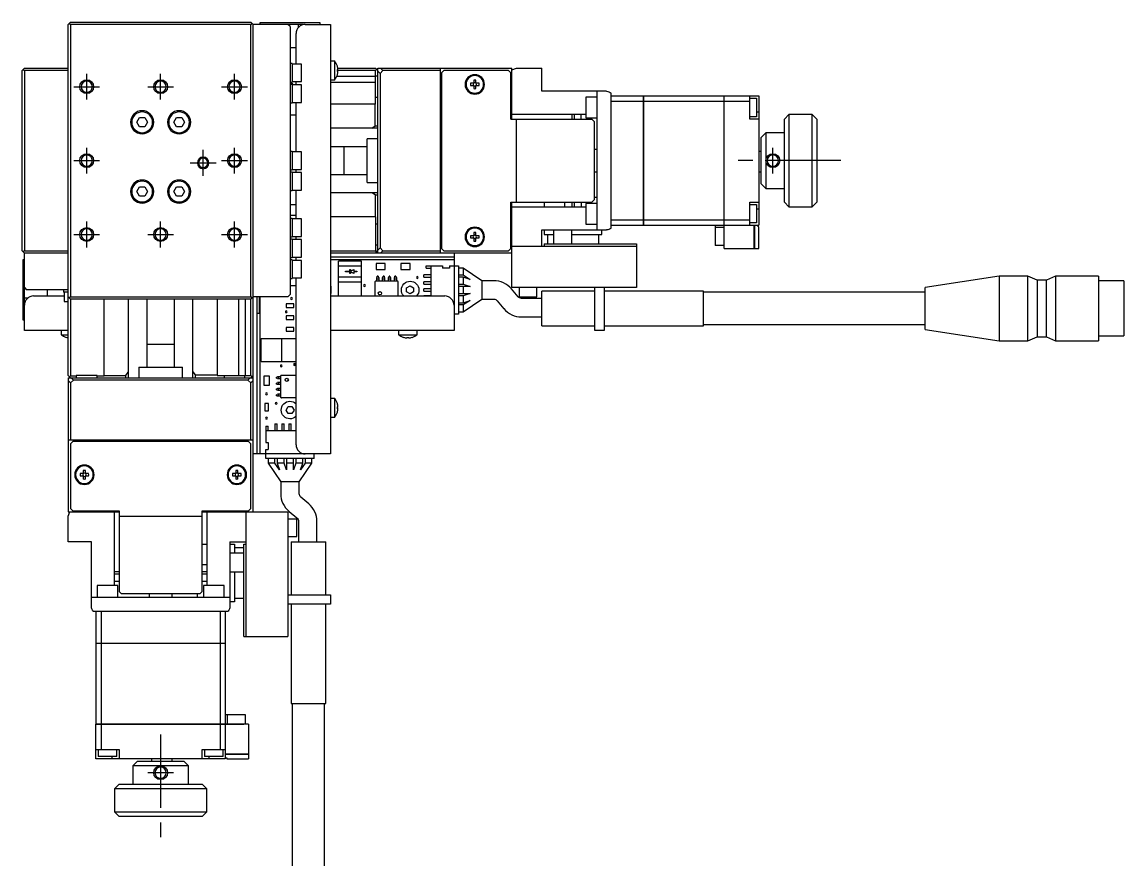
# Model space of a CAD drawing. Extents: x -3 to 383, y -8 to 324.
# Drawn here: x 144.6 to 383.1, y 142.2 to 323.5 of the extents above; entities that cross this region are included whole.
import ezdxf

# ---------------------------------------------------------------- set-up
doc = ezdxf.new("R2010")
doc.units = 0
doc.header["$LTSCALE"] = 0.5
doc.linetypes.add('CENTER', pattern=[50.8, 31.75, -6.35, 6.35, -6.35])
for name, color, linetype in [('MSM_CENTER', 1, 'CENTER'), ('MSM_CONTINUOUS', 7, 'CONTINUOUS'), ('MSM_NARROW', 5, 'CONTINUOUS')]:
    doc.layers.add(name, color=color, linetype=linetype)

msp = doc.modelspace()

# ---------------------------------------------------------------- linework, layer by layer
at = {"layer": 'MSM_CENTER'}
for p, q in [((158.64, 306.75), (158.64, 312.35)), ((174.64, 306.75), (174.64, 312.35)), ((190.64, 306.75), (190.64, 312.35)), ((155.84, 309.55), (161.44, 309.55)), ((171.84, 309.55), (177.44, 309.55)), ((187.84, 309.55), (193.44, 309.55)), ((158.64, 290.75), (158.64, 296.35)), ((183.84, 290.25), (183.84, 295.85)), ((190.64, 290.75), (190.64, 296.35)), ((307.14, 290.75), (307.14, 296.35)), ((155.84, 293.55), (161.44, 293.55)), ((187.84, 293.55), (193.44, 293.55)), ((321.89, 293.55), (297.89, 293.55)), ((181.04, 293.05), (186.64, 293.05)), ((158.64, 274.75), (158.64, 280.35)), ((174.64, 274.75), (174.64, 280.35)), ((190.64, 274.75), (190.64, 280.35)), ((155.84, 277.55), (161.44, 277.55)), ((171.84, 277.55), (177.44, 277.55)), ((187.84, 277.55), (193.44, 277.55)), ((174.64, 169.3), (174.64, 145.3)), ((177.44, 161.05), (171.84, 161.05))]:
    msp.add_line(p, q, dxfattribs=at)
at = {"layer": 'MSM_CONTINUOUS'}
for p, q in [((155.14, 323.55), (154.64, 323.05)), ((154.64, 247.05), (154.64, 323.05)), ((155.14, 323.05), (154.89, 323.3)), ((155.14, 323.55), (194.14, 323.55)), ((155.14, 323.05), (155.14, 264.05)), ((194.14, 323.05), (155.14, 323.05)), ((194.64, 323.05), (194.14, 323.55)), ((194.39, 323.3), (194.14, 323.05)), ((194.14, 264.05), (194.14, 323.05)), ((205.39, 323.05), (194.64, 323.05)), ((194.64, 217.55), (194.64, 323.05)), ((209.14, 323.35), (196.14, 323.35)), ((196.14, 323.35), (196.14, 323.05)), ((202.64, 322.55), (202.14, 323.05)), ((202.64, 322.55), (202.64, 264.55)), ((204.39, 323.05), (204.39, 322.31)), ((205.39, 322.97), (205.39, 323.05)), ((205.94, 323.05), (211.44, 323.05)), ((209.14, 323.05), (209.14, 323.35)), ((211.44, 323.05), (211.44, 230.05)), ((203.94, 314.45), (203.94, 321.05)), ((202.64, 318.05), (203.94, 318.05)), ((212.34, 315.05), (211.44, 315.05)), ((212.34, 311.05), (212.34, 315.05)), ((144.89, 313.3), (144.64, 313.05)), ((144.64, 274.05), (144.64, 313.05)), ((145.14, 313.55), (144.89, 313.3)), ((144.89, 313.3), (145.14, 313.05)), ((145.14, 313.55), (154.64, 313.55)), ((154.64, 313.05), (145.14, 313.05)), ((145.14, 313.05), (145.14, 274.05)), ((203.14, 314.55), (202.64, 314.55)), ((203.14, 314.55), (203.14, 310.55)), ((205.14, 314.45), (203.14, 314.45)), ((205.14, 310.65), (205.14, 314.45)), ((212.9, 313.98), (212.9, 314)), ((212.9, 313.25), (213.03, 313.25)), ((212.9, 312.85), (212.9, 313.25)), ((221.14, 313.05), (212.9, 313.05)), ((213.03, 312.85), (212.9, 312.85)), ((213, 313.55), (221.14, 313.55)), ((221.64, 313.05), (221.14, 313.55)), ((221.14, 313.05), (221.39, 313.3)), ((221.14, 311.81), (221.14, 313.05)), ((221.64, 313.55), (250.64, 313.55)), ((221.64, 273.55), (221.64, 313.55)), ((222.14, 312.44), (221.64, 312.94)), ((222.75, 313.05), (222.14, 312.44)), ((222.14, 312.44), (222.14, 274.66)), ((222.25, 313.55), (222.75, 313.05)), ((235.14, 313.05), (222.75, 313.05)), ((235.14, 313.55), (235.14, 273.55)), ((235.94, 313.05), (235.44, 312.55)), ((235.44, 312.55), (235.44, 274.55)), ((249.94, 313.05), (235.94, 313.05)), ((250.44, 312.55), (249.94, 313.05)), ((250.44, 302.55), (250.44, 312.55)), ((250.64, 313.17), (251.64, 313.55)), ((250.64, 302.55), (250.64, 313.55)), ((251.64, 313.55), (257.14, 313.55)), ((257.14, 308.55), (257.14, 313.55)), ((202.64, 310.55), (203.14, 310.55)), ((202.64, 310.3), (203.07, 310.3)), ((203.07, 310.3), (203.28, 309.95)), ((203.14, 310.65), (205.14, 310.65)), ((203.94, 309.95), (203.94, 310.65)), ((211.44, 311.05), (212.34, 311.05)), ((221.14, 310.49), (211.44, 310.49)), ((212.79, 311.81), (221.14, 311.81)), ((212.9, 312.1), (212.9, 312.12)), ((221.14, 305.75), (221.14, 311.8)), ((221.64, 311.8), (221.14, 311.8)), ((242.4, 310.29), (241.72, 310.29)), ((242.4, 310.97), (242.4, 310.29)), ((242.88, 310.29), (242.88, 310.97)), ((243.56, 310.29), (242.88, 310.29)), ((203.14, 310.05), (202.64, 310.05)), ((203.14, 310.05), (203.14, 306.05)), ((205.14, 309.95), (203.14, 309.95)), ((205.14, 306.15), (205.14, 309.95)), ((241.72, 309.81), (242.4, 309.81)), ((242.4, 309.81), (242.4, 309.13)), ((242.88, 309.13), (242.88, 309.81)), ((242.88, 309.81), (243.56, 309.81)), ((271.14, 308.55), (257.14, 308.55)), ((269.14, 278.55), (269.14, 308.55)), ((272.14, 278.93), (272.14, 308.17)), ((202.64, 306.05), (203.14, 306.05)), ((203.14, 306.15), (205.14, 306.15)), ((203.94, 295.45), (203.94, 306.15)), ((221.14, 305.75), (211.44, 305.75)), ((221.04, 301.05), (221.04, 305.75)), ((221.14, 307.3), (221.64, 307.3)), ((266.64, 307.3), (266.64, 302.8)), ((269.14, 307.3), (266.64, 307.3)), ((272.14, 307.55), (279.13, 307.55)), ((272.14, 306.39), (279.13, 306.39)), ((279.13, 279.55), (279.13, 307.55)), ((279.14, 307.54), (279.13, 307.54)), ((279.14, 306.39), (279.13, 306.39)), ((279.14, 307.55), (296.63, 307.55)), ((279.14, 307.55), (279.14, 279.55)), ((279.14, 306.39), (296.63, 306.39)), ((296.63, 275.55), (296.63, 307.55)), ((296.64, 307.54), (296.63, 307.54)), ((296.64, 306.39), (296.63, 306.39)), ((296.64, 307.55), (304.14, 307.55)), ((296.64, 274.55), (296.64, 307.55)), ((296.64, 306.39), (302.14, 306.39)), ((302.14, 302.55), (302.14, 307.55)), ((302.14, 307.05), (303.64, 307.05)), ((303.64, 307.05), (303.64, 303.05)), ((304.14, 307.55), (304.14, 279.55)), ((202.64, 303.45), (203.94, 303.45)), ((235.44, 303.55), (235.14, 303.55)), ((266.64, 303.55), (250.44, 303.55)), ((263.64, 303.55), (263.64, 302.55)), ((264.14, 303.55), (264.14, 302.55)), ((265.64, 302.55), (265.64, 303.55)), ((303.64, 303.05), (302.14, 303.05)), ((304.14, 304.05), (303.64, 304.05)), ((310.64, 303.55), (309.64, 302.55)), ((310.64, 303.55), (310.64, 283.55)), ((315.64, 303.55), (310.64, 303.55)), ((315.64, 283.55), (315.64, 303.55)), ((316.64, 302.55), (315.64, 303.55)), ((169.49, 301.85), (170.06, 302.85)), ((170.06, 300.85), (169.49, 301.85)), ((170.06, 302.85), (171.22, 302.85)), ((171.22, 300.85), (170.06, 300.85)), ((171.22, 302.85), (171.8, 301.85)), ((171.8, 301.85), (171.22, 300.85)), ((177.49, 301.85), (178.06, 302.85)), ((178.06, 300.85), (177.49, 301.85)), ((178.06, 302.85), (179.22, 302.85)), ((179.22, 300.85), (178.06, 300.85)), ((179.22, 302.85), (179.8, 301.85)), ((179.8, 301.85), (179.22, 300.85)), ((221.64, 300.55), (211.44, 300.55)), ((220.33, 300.55), (221.04, 301.05)), ((221.04, 301.05), (221.64, 301.05)), ((235.14, 301.8), (235.44, 301.8)), ((250.44, 302.55), (267.94, 302.55)), ((251.64, 284.55), (251.64, 302.55)), ((266.64, 302.8), (269.14, 302.8)), ((268.44, 302.05), (267.94, 302.55)), ((268.44, 302.05), (268.44, 285.05)), ((304.14, 302.55), (302.14, 302.55)), ((309.64, 284.55), (309.64, 302.55)), ((316.64, 302.55), (316.64, 284.55)), ((219.34, 288.8), (219.34, 298.3)), ((221.64, 298.3), (219.34, 298.3)), ((235.34, 298.55), (235.14, 298.35)), ((235.34, 298.55), (235.34, 288.55)), ((235.44, 298.55), (235.34, 298.55)), ((304.64, 298.55), (305.64, 299.55)), ((304.64, 288.55), (304.64, 298.55)), ((309.64, 299.55), (305.64, 299.55)), ((305.64, 299.55), (305.64, 287.55)), ((219.34, 296.55), (211.44, 296.55)), ((214.34, 290.55), (214.34, 296.55)), ((268.44, 296.05), (269.14, 296.05)), ((203.14, 295.55), (202.64, 295.55)), ((203.14, 295.55), (203.14, 291.55)), ((205.14, 295.45), (203.14, 295.45)), ((205.14, 291.65), (205.14, 295.45)), ((304.64, 295.55), (304.14, 295.55)), ((202.64, 291.55), (203.14, 291.55)), ((203.14, 291.05), (202.64, 291.05)), ((203.14, 291.65), (205.14, 291.65)), ((203.14, 291.05), (203.14, 287.05)), ((203.94, 290.95), (203.94, 291.65)), ((269.14, 291.05), (268.44, 291.05)), ((304.64, 291.05), (304.14, 291.05)), ((205.14, 290.95), (203.14, 290.95)), ((205.14, 287.15), (205.14, 290.95)), ((211.44, 290.55), (219.34, 290.55)), ((219.34, 288.8), (221.64, 288.8)), ((235.14, 288.75), (235.34, 288.55)), ((169.49, 286.85), (170.06, 287.85)), ((170.06, 285.85), (169.49, 286.85)), ((170.06, 287.85), (171.22, 287.85)), ((171.22, 287.85), (171.8, 286.85)), ((171.8, 286.85), (171.22, 285.85)), ((177.49, 286.85), (178.06, 287.85)), ((178.06, 285.85), (177.49, 286.85)), ((178.06, 287.85), (179.22, 287.85)), ((179.22, 287.85), (179.8, 286.85)), ((179.8, 286.85), (179.22, 285.85)), ((202.64, 287.05), (203.14, 287.05)), ((203.14, 287.15), (205.14, 287.15)), ((203.94, 280.95), (203.94, 287.15)), ((221.64, 286.55), (211.44, 286.55)), ((221.14, 286.05), (220.43, 286.55)), ((235.34, 288.55), (235.44, 288.55)), ((305.64, 287.55), (304.64, 288.55)), ((305.64, 287.55), (309.64, 287.55)), ((171.22, 285.85), (170.06, 285.85)), ((179.22, 285.85), (178.06, 285.85)), ((202.64, 284.05), (203.94, 284.05)), ((221.14, 281.35), (221.14, 286.05)), ((221.64, 286.05), (221.14, 286.05)), ((235.44, 285.3), (235.14, 285.3)), ((250.44, 274.55), (250.44, 284.55)), ((250.44, 284.55), (267.94, 284.55)), ((250.64, 266.05), (250.64, 284.55)), ((257.64, 284.55), (257.64, 283.55)), ((262.14, 283.55), (262.14, 284.55)), ((263.64, 284.55), (263.64, 283.55)), ((264.14, 284.55), (264.14, 283.55)), ((265.64, 284.55), (265.64, 283.55)), ((266.64, 284.3), (266.64, 279.8)), ((269.14, 284.3), (266.64, 284.3)), ((267.94, 284.55), (268.44, 285.05)), ((269.14, 285.55), (268.44, 285.55)), ((302.14, 284.55), (304.14, 284.55)), ((302.14, 279.55), (302.14, 284.55)), ((302.14, 284.05), (303.64, 284.05)), ((303.64, 284.05), (303.64, 280.05)), ((309.64, 284.55), (310.64, 283.55)), ((315.64, 283.55), (316.64, 284.55)), ((203.94, 281.65), (202.64, 281.65)), ((235.14, 283.55), (235.44, 283.55)), ((250.44, 283.55), (266.64, 283.55)), ((304.14, 283.05), (303.64, 283.05)), ((310.64, 283.55), (315.64, 283.55)), ((203.14, 281.05), (202.64, 281.05)), ((203.14, 281.05), (203.14, 277.05)), ((205.14, 280.95), (203.14, 280.95)), ((205.14, 277.15), (205.14, 280.95)), ((221.24, 281.35), (211.44, 281.35)), ((221.14, 279.8), (221.14, 275.3)), ((221.64, 279.8), (221.14, 279.8)), ((221.24, 279.8), (221.24, 281.35)), ((266.64, 279.8), (269.14, 279.8)), ((272.14, 280.7), (279.13, 280.7)), ((272.14, 279.55), (279.13, 279.55)), ((279.14, 280.71), (279.13, 280.71)), ((279.14, 279.56), (279.13, 279.56)), ((279.14, 280.7), (296.63, 280.7)), ((279.14, 279.55), (296.63, 279.55)), ((294.64, 279.55), (294.64, 275.15)), ((296.63, 279.05), (294.64, 279.05)), ((296.64, 280.71), (296.63, 280.71)), ((296.64, 279.56), (296.63, 279.56)), ((296.63, 279.25), (296.64, 279.25)), ((296.64, 280.7), (302.14, 280.7)), ((296.64, 279.55), (304.14, 279.55)), ((303.64, 280.05), (302.14, 280.05)), ((303.13, 274.55), (303.13, 279.55)), ((303.14, 279.55), (303.14, 274.55)), ((303.94, 279.25), (303.94, 279.55)), ((304.14, 279.25), (303.94, 279.25)), ((304.14, 274.55), (304.14, 279.25)), ((202.64, 277.05), (203.14, 277.05)), ((203.14, 277.15), (205.14, 277.15)), ((203.94, 276.45), (203.94, 277.15)), ((242.4, 277.29), (241.72, 277.29)), ((241.72, 276.81), (242.4, 276.81)), ((242.4, 277.97), (242.4, 277.29)), ((242.4, 276.81), (242.4, 276.13)), ((242.88, 277.29), (242.88, 277.97)), ((243.56, 277.29), (242.88, 277.29)), ((242.88, 276.13), (242.88, 276.81)), ((242.88, 276.81), (243.56, 276.81)), ((257.14, 275.05), (257.14, 278.55)), ((257.14, 278.55), (271.14, 278.55)), ((257.64, 278.55), (257.64, 277.55)), ((257.64, 277.55), (259.64, 277.55)), ((258.39, 277.55), (258.39, 275.55)), ((259.64, 278.55), (259.64, 275.55)), ((263.64, 275.55), (263.64, 278.55)), ((263.64, 277.55), (270.14, 277.55)), ((269.39, 277.55), (269.39, 275.55)), ((270.14, 277.55), (270.14, 278.55)), ((296.63, 278.15), (296.64, 278.15)), ((203.14, 276.55), (202.64, 276.55)), ((203.14, 276.55), (203.14, 272.55)), ((205.14, 276.45), (203.14, 276.45)), ((205.14, 272.65), (205.14, 276.45)), ((221.14, 275.3), (221.64, 275.3)), ((221.24, 274.05), (221.24, 275.3)), ((221.64, 274.16), (222.14, 274.66)), ((222.14, 274.66), (222.75, 274.05)), ((235.44, 274.55), (235.94, 274.05)), ((249.94, 274.05), (250.44, 274.55)), ((250.64, 275.05), (277.64, 275.05)), ((257.64, 275.55), (277.64, 275.55)), ((257.64, 275.55), (257.64, 275.05)), ((277.64, 275.55), (277.64, 266.05)), ((296.64, 275.15), (294.64, 275.15)), ((296.64, 275.55), (296.63, 275.55)), ((296.64, 274.55), (303.13, 274.55)), ((303.14, 274.56), (303.13, 274.56)), ((303.14, 274.55), (304.14, 274.55)), ((144.64, 274.05), (144.89, 273.8)), ((144.84, 272.05), (144.84, 259.05)), ((145.14, 272.05), (144.84, 272.05)), ((145.14, 274.05), (144.89, 273.8)), ((144.89, 273.8), (145.14, 273.55)), ((145.14, 274.05), (154.64, 274.05)), ((145.14, 256.75), (145.14, 273.55)), ((154.64, 273.55), (145.14, 273.55)), ((202.64, 272.55), (203.14, 272.55)), ((203.14, 272.05), (202.64, 272.05)), ((203.14, 272.65), (205.14, 272.65)), ((203.14, 272.05), (203.14, 268.05)), ((205.14, 271.95), (203.14, 271.95)), ((203.94, 271.95), (203.94, 272.65)), ((205.14, 268.15), (205.14, 271.95)), ((211.44, 274.05), (221.24, 274.05)), ((250.64, 273.55), (211.44, 273.55)), ((211.44, 272.75), (238.14, 272.75)), ((238.14, 272.05), (211.44, 272.05)), ((221.14, 273.55), (221.44, 273.85)), ((221.44, 273.85), (221.24, 274.05)), ((221.44, 273.85), (221.64, 274.05)), ((222.75, 274.05), (222.25, 273.55)), ((222.75, 274.05), (235.14, 274.05)), ((235.94, 274.05), (249.94, 274.05)), ((238.14, 273.55), (238.14, 256.75)), ((218.14, 271.8), (213.14, 271.8)), ((213.14, 264.25), (213.14, 271.8)), ((213.14, 270.8), (218.14, 270.8)), ((214.64, 269.62), (215.59, 269.62)), ((214.64, 269.47), (214.64, 269.62)), ((215.59, 269.62), (215.59, 270)), ((215.59, 270), (215.74, 270)), ((215.74, 270), (215.74, 269.61)), ((215.74, 269.61), (216.42, 270)), ((216.42, 270), (216.42, 269.62)), ((216.42, 269.62), (217.12, 269.62)), ((217.12, 269.62), (217.12, 269.47)), ((218.14, 264.25), (218.14, 271.8)), ((221.27, 271.25), (221.27, 270)), ((223.27, 271.25), (221.27, 271.25)), ((221.27, 270), (223.27, 270)), ((223.27, 270), (223.27, 271.25)), ((228.66, 271.25), (226.66, 271.25)), ((226.66, 271.25), (226.66, 270)), ((226.66, 270), (228.66, 270)), ((228.66, 270), (228.66, 271.25)), ((232.14, 270.3), (232.14, 270.8)), ((232.14, 270.8), (235.64, 270.8)), ((232.14, 270.3), (233.14, 270.3)), ((233.14, 270.8), (233.14, 264.25)), ((235.64, 270.8), (235.64, 270.3)), ((237.14, 270.3), (235.64, 270.3)), ((237.14, 270.8), (237.14, 270.3)), ((237.14, 270.8), (239.14, 270.8)), ((239.14, 270.8), (239.14, 260.3)), ((240.14, 270.3), (239.14, 270.3)), ((240.14, 270.3), (240.14, 268.8)), ((244.14, 267.55), (240.14, 270.3)), ((202.64, 268.05), (203.14, 268.05)), ((203.14, 268.15), (205.14, 268.15)), ((203.94, 232.05), (203.94, 268.15)), ((218.14, 268.3), (213.14, 268.3)), ((213.14, 267.3), (218.14, 267.3)), ((215.59, 269.47), (214.64, 269.47)), ((215.59, 269.1), (215.59, 269.47)), ((215.74, 269.1), (215.59, 269.1)), ((216.42, 269.1), (215.74, 269.49)), ((215.74, 269.49), (215.74, 269.1)), ((217.12, 269.47), (216.42, 269.47)), ((216.42, 269.47), (216.42, 269.1)), ((221.09, 264.25), (221.09, 267.4)), ((221.19, 267.5), (225.89, 267.5)), ((221.42, 268.23), (221.53, 268.3)), ((221.42, 267.5), (221.42, 268.23)), ((221.42, 267.94), (221.85, 267.94)), ((221.73, 268.55), (221.53, 268.55)), ((221.53, 268.3), (221.53, 268.55)), ((221.73, 268.55), (221.73, 268.3)), ((221.73, 268.3), (221.85, 268.23)), ((221.85, 268.23), (221.85, 267.5)), ((222.69, 268.23), (222.8, 268.3)), ((222.69, 267.5), (222.69, 268.23)), ((222.69, 267.94), (223.12, 267.94)), ((223, 268.55), (222.8, 268.55)), ((222.8, 268.3), (222.8, 268.55)), ((223, 268.55), (223, 268.3)), ((223, 268.3), (223.12, 268.23)), ((223.12, 268.23), (223.12, 267.5)), ((223.96, 268.23), (224.07, 268.3)), ((223.96, 267.5), (223.96, 268.23)), ((223.96, 267.94), (224.39, 267.94)), ((224.27, 268.55), (224.07, 268.55)), ((224.07, 268.3), (224.07, 268.55)), ((224.27, 268.55), (224.27, 268.3)), ((224.27, 268.3), (224.39, 268.23)), ((224.39, 268.23), (224.39, 267.5)), ((225.23, 268.23), (225.34, 268.3)), ((225.23, 267.5), (225.23, 268.23)), ((225.23, 267.94), (225.66, 267.94)), ((225.54, 268.55), (225.34, 268.55)), ((225.34, 268.3), (225.34, 268.55)), ((225.54, 268.55), (225.54, 268.3)), ((225.54, 268.3), (225.66, 268.23)), ((225.66, 268.23), (225.66, 267.5)), ((225.99, 267.4), (225.99, 264.25)), ((231.64, 268.3), (231.64, 268.8)), ((233.14, 268.8), (231.64, 268.8)), ((231.64, 268.3), (233.14, 268.3)), ((231.64, 266.8), (231.64, 267.3)), ((233.14, 267.3), (231.64, 267.3)), ((239.14, 268.8), (240.14, 268.8)), ((240.14, 268.3), (239.14, 268.3)), ((240.14, 268.8), (241.6, 267.8)), ((240.14, 268.3), (240.14, 266.8)), ((241.6, 267.8), (240.14, 268.3)), ((244.14, 267.55), (244.14, 263.55)), ((246.74, 267.55), (244.14, 267.55)), ((356.14, 268.55), (340.14, 266.12)), ((356.14, 268.55), (356.14, 254.55)), ((362.34, 268.55), (356.14, 268.55)), ((362.34, 254.55), (362.34, 268.55)), ((364.34, 267.7), (362.34, 268.55)), ((364.34, 267.7), (364.34, 255.4)), ((366.34, 267.7), (364.34, 267.7)), ((368.34, 268.55), (366.34, 267.7)), ((366.34, 255.4), (366.34, 267.7)), ((368.34, 268.55), (368.34, 254.55)), ((377.64, 268.55), (368.34, 268.55)), ((377.64, 268.55), (377.64, 254.55)), ((383.14, 267.5), (377.64, 267.5)), ((383.14, 267.5), (383.14, 255.6)), ((145.14, 266.05), (145.64, 265.55)), ((154.64, 265.55), (145.64, 265.55)), ((150.14, 264.25), (150.14, 265.55)), ((153.64, 265.55), (153.64, 265.05)), ((154.64, 265.05), (153.64, 265.05)), ((153.74, 265.05), (153.74, 263.05)), ((202.64, 266.55), (203.94, 266.55)), ((211.55, 266.35), (211.44, 266.35)), ((211.44, 264.75), (211.55, 264.75)), ((211.55, 264.75), (211.55, 266.35)), ((227.89, 265.98), (228.64, 266.42)), ((227.89, 265.12), (227.89, 265.98)), ((228.64, 264.68), (227.89, 265.12)), ((228.64, 266.42), (229.39, 265.98)), ((229.39, 265.12), (228.64, 264.68)), ((229.39, 265.98), (229.39, 265.12)), ((231.64, 266.8), (233.14, 266.8)), ((231.64, 265.3), (231.64, 265.8)), ((233.14, 265.8), (231.64, 265.8)), ((231.64, 265.3), (233.14, 265.3)), ((239.14, 266.8), (240.14, 266.8)), ((241.6, 266.3), (239.14, 266.3)), ((239.14, 264.8), (241.6, 264.8)), ((240.14, 266.8), (241.6, 266.3)), ((240.14, 266.3), (240.14, 264.8)), ((241.6, 264.8), (240.14, 264.3)), ((251.99, 264.08), (250.57, 265.76)), ((277.64, 266.05), (250.64, 266.05)), ((252.24, 266.05), (252.24, 264.05)), ((256.04, 264.05), (256.04, 266.05)), ((257.14, 257.8), (257.14, 265.3)), ((268.64, 265.3), (257.14, 265.3)), ((268.64, 256.8), (268.64, 266.05)), ((270.64, 266.05), (270.64, 256.8)), ((292.14, 265.3), (270.64, 265.3)), ((292.14, 257.8), (292.14, 265.3)), ((340.14, 265.05), (292.14, 265.05)), ((340.14, 256.98), (340.14, 266.12)), ((145.88, 263.8), (145.14, 263.8)), ((147.14, 264.25), (153.74, 264.25)), ((153.74, 263.05), (154.64, 263.05)), ((154.64, 264.05), (155.14, 263.55)), ((154.89, 263.8), (155.14, 264.05)), ((155.14, 264.05), (194.14, 264.05)), ((155.14, 263.55), (155.14, 246.95)), ((194.14, 263.55), (155.14, 263.55)), ((162.44, 246.95), (162.44, 263.55)), ((167.64, 263.55), (167.64, 246.55)), ((171.64, 263.55), (171.64, 248.85)), ((177.64, 248.85), (177.64, 263.55)), ((181.64, 246.55), (181.64, 263.55)), ((186.84, 263.55), (186.84, 247.05)), ((191.58, 247.05), (191.58, 263.55)), ((192.9, 263.55), (192.9, 247.05)), ((194.14, 264.05), (194.39, 263.8)), ((194.14, 263.55), (194.64, 264.05)), ((194.14, 247.05), (194.14, 263.55)), ((202.14, 264.05), (194.64, 264.05)), ((195.44, 264.05), (195.44, 230.05)), ((195.94, 264.05), (195.94, 260.55)), ((196.14, 264.05), (196.14, 230.05)), ((201.84, 262.52), (201.84, 261.72)), ((203.44, 262.52), (201.84, 262.52)), ((202.14, 264.05), (202.64, 264.55)), ((203.44, 261.72), (203.44, 262.52)), ((211.44, 264.25), (236.14, 264.25)), ((231.64, 264.25), (231.64, 264.3)), ((233.14, 264.3), (231.64, 264.3)), ((240.14, 264.3), (239.14, 264.3)), ((239.14, 262.8), (240.14, 262.8)), ((240.14, 264.3), (240.14, 262.8)), ((240.14, 260.8), (244.14, 263.55)), ((240.14, 262.8), (241.6, 263.3)), ((241.6, 263.3), (240.14, 262.3)), ((244.14, 263.55), (246.74, 263.55)), ((247.51, 263.19), (248.92, 261.5)), ((252.24, 264.05), (256.04, 264.05)), ((257.14, 263.72), (252.75, 263.72)), ((195.44, 260.55), (196.14, 260.55)), ((201.84, 261.72), (203.44, 261.72)), ((203.44, 259.98), (201.84, 259.98)), ((201.84, 259.98), (201.84, 259.18)), ((203.44, 259.18), (203.44, 259.98)), ((239.14, 260.3), (238.14, 260.3)), ((240.14, 262.3), (239.14, 262.3)), ((239.14, 260.8), (240.14, 260.8)), ((240.14, 262.3), (240.14, 260.8)), ((144.84, 259.05), (145.14, 259.05)), ((201.84, 259.18), (203.44, 259.18)), ((252.75, 259.72), (257.14, 259.72)), ((257.14, 257.8), (268.64, 257.8)), ((270.64, 257.8), (292.14, 257.8)), ((292.14, 258.05), (340.14, 258.05)), ((154.64, 256.75), (145.14, 256.75)), ((153.14, 256.75), (153.14, 255.85)), ((153.14, 255.85), (154.64, 255.85)), ((154.19, 255.29), (154.21, 255.29)), ((201.84, 257.44), (201.84, 256.64)), ((203.44, 257.44), (201.84, 257.44)), ((201.84, 256.64), (203.44, 256.64)), ((203.44, 256.64), (203.44, 257.44)), ((238.14, 256.75), (211.44, 256.75)), ((226.14, 256.75), (226.14, 255.85)), ((226.14, 255.85), (230.14, 255.85)), ((227.19, 255.29), (227.21, 255.29)), ((227.94, 255.29), (228.34, 255.29)), ((227.94, 255.16), (227.94, 255.29)), ((228.34, 255.29), (228.34, 255.16)), ((229.07, 255.29), (229.09, 255.29)), ((230.14, 255.85), (230.14, 256.75)), ((270.64, 256.8), (268.64, 256.8)), ((340.14, 256.98), (356.14, 254.55)), ((362.34, 254.55), (364.34, 255.4)), ((364.34, 255.4), (366.34, 255.4)), ((366.34, 255.4), (368.34, 254.55)), ((377.64, 255.6), (383.14, 255.6)), ((171.64, 253.85), (177.64, 253.85)), ((196.39, 255.05), (203.94, 255.05)), ((196.39, 250.05), (196.39, 255.05)), ((200.89, 250.05), (200.89, 255.05)), ((356.14, 254.55), (362.34, 254.55)), ((368.34, 254.55), (377.64, 254.55)), ((169.89, 248.85), (179.39, 248.85)), ((169.89, 248.85), (169.89, 246.55)), ((179.39, 246.55), (179.39, 248.85)), ((196.39, 250.05), (203.94, 250.05)), ((154.64, 247.05), (155.14, 246.55)), ((154.64, 246.55), (194.64, 246.55)), ((154.64, 246.55), (154.64, 217.55)), ((155.14, 245.44), (154.64, 245.94)), ((154.94, 246.75), (155.14, 246.95)), ((155.14, 246.95), (156.39, 246.95)), ((155.75, 246.05), (155.14, 245.44)), ((155.25, 246.55), (155.75, 246.05)), ((193.53, 246.05), (155.75, 246.05)), ((160.89, 247.05), (156.39, 247.05)), ((156.39, 247.05), (156.39, 246.55)), ((160.89, 246.55), (160.89, 247.05)), ((160.89, 246.95), (162.44, 246.95)), ((162.44, 247.05), (167.14, 247.05)), ((167.14, 247.05), (167.64, 247.76)), ((167.14, 246.55), (167.14, 247.05)), ((181.64, 247.86), (182.14, 247.15)), ((182.14, 247.15), (182.14, 246.55)), ((182.14, 247.15), (186.84, 247.15)), ((186.84, 247.05), (192.89, 247.05)), ((188.39, 247.05), (188.39, 246.55)), ((192.89, 246.55), (192.89, 247.05)), ((192.9, 247.05), (194.14, 247.05)), ((193.53, 246.05), (194.03, 246.55)), ((194.14, 245.44), (193.53, 246.05)), ((194.14, 247.05), (194.39, 246.8)), ((194.14, 246.55), (194.64, 247.05)), ((194.64, 245.94), (194.14, 245.44)), ((198.19, 246.92), (196.94, 246.92)), ((196.94, 246.92), (196.94, 244.92)), ((198.19, 244.92), (198.19, 246.92)), ((199.64, 246.66), (199.64, 246.46)), ((199.64, 246.66), (199.89, 246.66)), ((199.89, 246.46), (199.64, 246.46)), ((199.89, 246.66), (199.96, 246.77)), ((199.96, 246.34), (199.89, 246.46)), ((200.69, 246.77), (199.96, 246.77)), ((200.69, 246.34), (199.96, 246.34)), ((200.25, 246.34), (200.25, 246.77)), ((200.69, 242.3), (200.69, 247)), ((200.79, 247.1), (203.94, 247.1)), ((155.14, 245.44), (155.14, 233.05)), ((194.14, 233.05), (194.14, 245.44)), ((196.94, 244.92), (198.19, 244.92)), ((199.64, 245.39), (199.89, 245.39)), ((199.64, 245.39), (199.64, 245.19)), ((199.89, 245.19), (199.64, 245.19)), ((199.64, 244.12), (199.64, 243.92)), ((199.64, 244.12), (199.89, 244.12)), ((199.89, 243.92), (199.64, 243.92)), ((199.89, 245.39), (199.96, 245.5)), ((199.96, 245.07), (199.89, 245.19)), ((199.89, 244.12), (199.96, 244.23)), ((199.96, 243.8), (199.89, 243.92)), ((200.69, 245.5), (199.96, 245.5)), ((200.69, 245.07), (199.96, 245.07)), ((200.69, 244.23), (199.96, 244.23)), ((200.69, 243.8), (199.96, 243.8)), ((200.25, 245.07), (200.25, 245.5)), ((200.25, 243.8), (200.25, 244.23)), ((197.16, 241.01), (197.16, 239.41)), ((197.96, 241.01), (197.16, 241.01)), ((197.96, 239.41), (197.96, 241.01)), ((199.64, 242.85), (199.64, 242.65)), ((199.64, 242.85), (199.89, 242.85)), ((199.89, 242.65), (199.64, 242.65)), ((199.89, 242.85), (199.96, 242.96)), ((199.96, 242.53), (199.89, 242.65)), ((200.69, 242.96), (199.96, 242.96)), ((200.69, 242.53), (199.96, 242.53)), ((200.25, 242.53), (200.25, 242.96)), ((203.94, 242.2), (200.79, 242.2)), ((212.34, 242.05), (211.44, 242.05)), ((212.34, 238.05), (212.34, 242.05)), ((212.9, 240.98), (212.9, 241)), ((197.16, 239.41), (197.96, 239.41)), ((201.78, 239.55), (202.21, 240.3)), ((202.21, 238.8), (201.78, 239.55)), ((202.21, 240.3), (203.07, 240.3)), ((203.07, 238.8), (202.21, 238.8)), ((203.07, 240.3), (203.51, 239.55)), ((203.51, 239.55), (203.07, 238.8)), ((212.9, 240.25), (213.03, 240.25)), ((212.9, 239.85), (212.9, 240.25)), ((213.03, 239.85), (212.9, 239.85)), ((212.9, 239.1), (212.9, 239.12)), ((199.39, 236.55), (199.89, 236.55)), ((199.39, 236.55), (199.39, 235.05)), ((199.89, 235.05), (199.89, 236.55)), ((200.89, 236.55), (201.39, 236.55)), ((200.89, 236.55), (200.89, 235.05)), ((201.39, 235.05), (201.39, 236.55)), ((202.39, 236.55), (202.89, 236.55)), ((202.39, 236.55), (202.39, 235.05)), ((202.89, 235.05), (202.89, 236.55)), ((203.89, 236.55), (203.94, 236.55)), ((203.89, 236.55), (203.89, 235.05)), ((211.44, 238.05), (212.34, 238.05)), ((197.39, 236.05), (197.39, 232.55)), ((197.39, 236.05), (197.89, 236.05)), ((203.94, 235.05), (197.39, 235.05)), ((197.89, 235.05), (197.89, 236.05)), ((194.64, 233.05), (154.64, 233.05)), ((155.64, 232.75), (155.14, 232.25)), ((155.14, 232.25), (155.14, 218.25)), ((193.64, 232.75), (155.64, 232.75)), ((164.64, 233.05), (164.64, 232.75)), ((166.39, 232.75), (166.39, 233.05)), ((169.84, 233.05), (169.64, 232.85)), ((179.64, 232.85), (169.64, 232.85)), ((169.64, 232.85), (169.64, 232.75)), ((179.64, 232.85), (179.44, 233.05)), ((179.64, 232.75), (179.64, 232.85)), ((182.89, 233.05), (182.89, 232.75)), ((184.64, 232.75), (184.64, 233.05)), ((194.14, 232.25), (193.64, 232.75)), ((194.14, 218.25), (194.14, 232.25)), ((197.39, 232.55), (197.89, 232.55)), ((197.89, 232.55), (197.89, 231.05)), ((211.44, 230.05), (194.64, 230.05)), ((197.39, 229.05), (197.39, 231.05)), ((197.39, 231.05), (197.89, 231.05)), ((207.89, 229.05), (197.39, 229.05)), ((197.89, 229.05), (197.89, 228.05)), ((199.39, 228.05), (199.39, 229.05)), ((199.89, 229.05), (199.89, 228.05)), ((201.39, 228.05), (201.39, 229.05)), ((201.89, 229.05), (201.89, 226.59)), ((203.39, 226.59), (203.39, 229.05)), ((203.89, 229.05), (203.89, 228.05)), ((205.39, 228.05), (205.39, 229.05)), ((205.89, 229.05), (205.89, 228.05)), ((207.39, 228.05), (207.39, 229.05)), ((207.89, 229.05), (207.89, 230.05)), ((199.39, 228.05), (197.89, 228.05)), ((197.89, 228.05), (200.64, 224.05)), ((200.39, 226.59), (199.39, 228.05)), ((201.39, 228.05), (199.89, 228.05)), ((199.89, 228.05), (200.39, 226.59)), ((201.89, 226.59), (201.39, 228.05)), ((203.39, 228.05), (201.89, 228.05)), ((203.89, 228.05), (203.39, 226.59)), ((205.39, 228.05), (203.89, 228.05)), ((204.64, 224.05), (207.39, 228.05)), ((205.89, 228.05), (204.89, 226.59)), ((204.89, 226.59), (205.39, 228.05)), ((207.39, 228.05), (205.89, 228.05)), ((157.9, 225.79), (157.22, 225.79)), ((157.22, 225.31), (157.9, 225.31)), ((157.9, 226.47), (157.9, 225.79)), ((157.9, 225.31), (157.9, 224.63)), ((158.38, 225.79), (158.38, 226.47)), ((159.06, 225.79), (158.38, 225.79)), ((158.38, 224.63), (158.38, 225.31)), ((158.38, 225.31), (159.06, 225.31)), ((190.9, 225.79), (190.22, 225.79)), ((190.22, 225.31), (190.9, 225.31)), ((190.9, 226.47), (190.9, 225.79)), ((190.9, 225.31), (190.9, 224.63)), ((191.38, 225.79), (191.38, 226.47)), ((192.06, 225.79), (191.38, 225.79)), ((191.38, 224.63), (191.38, 225.31)), ((191.38, 225.31), (192.06, 225.31)), ((204.64, 224.05), (200.64, 224.05)), ((200.64, 224.05), (200.64, 221.45)), ((204.64, 221.45), (204.64, 224.05)), ((206.69, 219.27), (205, 220.68)), ((154.64, 216.55), (155.02, 217.55)), ((154.64, 217.55), (165.64, 217.55)), ((155.14, 218.25), (155.64, 217.75)), ((155.64, 217.75), (165.64, 217.75)), ((164.64, 201.55), (164.64, 217.75)), ((165.64, 217.75), (165.64, 200.25)), ((183.64, 200.25), (183.64, 217.75)), ((183.64, 217.75), (193.64, 217.75)), ((183.64, 217.55), (202.14, 217.55)), ((184.64, 217.75), (184.64, 201.55)), ((193.14, 190.55), (193.14, 217.55)), ((193.64, 217.75), (194.14, 218.25)), ((202.14, 217.55), (202.14, 190.55)), ((202.43, 217.62), (204.11, 216.2)), ((154.64, 211.05), (154.64, 216.55)), ((165.64, 216.55), (183.64, 216.55)), ((204.14, 215.95), (202.14, 215.95)), ((204.14, 212.15), (204.14, 215.95)), ((204.47, 215.44), (204.47, 211.05)), ((208.47, 211.05), (208.47, 215.44)), ((159.64, 211.05), (154.64, 211.05)), ((159.64, 197.05), (159.64, 211.05)), ((183.64, 210.55), (184.64, 210.55)), ((189.64, 211.05), (189.64, 197.05)), ((189.64, 211.05), (193.14, 211.05)), ((189.64, 210.55), (190.64, 210.55)), ((190.64, 210.55), (190.64, 208.55)), ((192.64, 190.55), (192.64, 210.55)), ((192.64, 210.55), (193.14, 210.55)), ((202.14, 212.15), (204.14, 212.15)), ((202.89, 211.05), (210.39, 211.05)), ((202.89, 211.05), (202.89, 199.55)), ((210.39, 199.55), (210.39, 211.05)), ((192.64, 208.55), (189.64, 208.55)), ((190.64, 209.8), (192.64, 209.8)), ((184.64, 206.05), (183.64, 206.05)), ((165.64, 204.55), (164.64, 204.55)), ((165.64, 204.05), (164.64, 204.05)), ((184.64, 204.55), (183.64, 204.55)), ((184.64, 204.05), (183.64, 204.05)), ((189.64, 204.55), (192.64, 204.55)), ((190.64, 204.55), (190.64, 198.05)), ((165.39, 201.55), (160.89, 201.55)), ((160.89, 201.55), (160.89, 199.05)), ((164.64, 202.55), (165.64, 202.55)), ((165.39, 199.05), (165.39, 201.55)), ((183.64, 202.55), (184.64, 202.55)), ((188.39, 201.55), (183.89, 201.55)), ((183.89, 201.55), (183.89, 199.05)), ((188.39, 199.05), (188.39, 201.55)), ((159.64, 199.05), (189.64, 199.05)), ((165.64, 200.25), (166.14, 199.75)), ((183.14, 199.75), (166.14, 199.75)), ((172.14, 199.75), (172.14, 199.05)), ((177.14, 199.05), (177.14, 199.75)), ((182.64, 199.05), (182.64, 199.75)), ((183.14, 199.75), (183.64, 200.25)), ((190.64, 198.05), (189.64, 198.05)), ((190.64, 198.8), (192.64, 198.8)), ((202.14, 199.55), (211.39, 199.55)), ((211.39, 199.55), (211.39, 197.55)), ((160.02, 196.05), (189.26, 196.05)), ((160.64, 196.05), (160.64, 189.06)), ((161.8, 196.05), (161.8, 189.06)), ((187.49, 196.05), (187.49, 189.06)), ((188.64, 196.05), (188.64, 189.06)), ((211.39, 197.55), (202.14, 197.55)), ((202.89, 197.55), (202.89, 176.05)), ((210.39, 176.05), (210.39, 197.55)), ((160.64, 189.06), (188.64, 189.06)), ((160.64, 189.05), (160.64, 171.56)), ((188.64, 189.05), (160.64, 189.05)), ((160.65, 189.05), (160.65, 189.06)), ((161.8, 189.05), (161.8, 189.06)), ((161.8, 189.05), (161.8, 171.56)), ((187.48, 189.05), (187.48, 189.06)), ((187.49, 189.05), (187.49, 171.56)), ((188.63, 189.05), (188.63, 189.06)), ((188.64, 189.05), (188.64, 171.56)), ((192.64, 190.55), (202.14, 190.55)), ((202.89, 176.05), (210.39, 176.05)), ((203.14, 176.05), (203.14, 128.05)), ((210.14, 128.05), (210.14, 176.05)), ((193.04, 173.55), (188.64, 173.55)), ((189.14, 171.56), (189.14, 173.55)), ((193.04, 171.55), (193.04, 173.55)), ((160.64, 171.56), (192.64, 171.56)), ((193.64, 171.55), (160.64, 171.55)), ((160.64, 164.05), (160.64, 171.55)), ((160.65, 171.55), (160.65, 171.56)), ((161.8, 171.55), (161.8, 171.56)), ((161.8, 171.55), (161.8, 166.05)), ((187.48, 171.55), (187.48, 171.56)), ((187.49, 171.55), (187.49, 166.05)), ((188.63, 171.55), (188.63, 171.56)), ((188.64, 171.55), (188.64, 164.05)), ((188.94, 171.56), (188.94, 171.55)), ((190.04, 171.56), (190.04, 171.55)), ((192.64, 171.56), (192.64, 171.55)), ((193.64, 171.55), (193.64, 165.06)), ((160.64, 166.05), (165.64, 166.05)), ((161.14, 166.05), (161.14, 164.55)), ((165.14, 164.55), (165.14, 166.05)), ((165.64, 166.05), (165.64, 164.05)), ((183.64, 166.05), (188.64, 166.05)), ((183.64, 164.05), (183.64, 166.05)), ((184.14, 166.05), (184.14, 164.55)), ((188.14, 164.55), (188.14, 166.05)), ((188.64, 165.06), (193.64, 165.06)), ((193.64, 165.05), (188.64, 165.05)), ((193.63, 165.05), (193.63, 165.06)), ((193.64, 165.05), (193.64, 164.05)), ((188.64, 164.05), (160.64, 164.05)), ((165.14, 164.55), (161.14, 164.55)), ((164.14, 164.05), (164.14, 164.55)), ((168.64, 162.55), (169.64, 163.55)), ((168.64, 162.55), (168.64, 158.55)), ((180.64, 162.55), (168.64, 162.55)), ((169.64, 163.55), (179.64, 163.55)), ((172.64, 164.05), (172.64, 163.55)), ((177.14, 163.55), (177.14, 164.05)), ((179.64, 163.55), (180.64, 162.55)), ((180.64, 158.55), (180.64, 162.55)), ((188.14, 164.55), (184.14, 164.55)), ((185.14, 164.05), (185.14, 164.55)), ((188.64, 164.25), (188.94, 164.25)), ((188.94, 164.25), (188.94, 164.05)), ((188.94, 164.05), (193.64, 164.05)), ((165.64, 158.55), (164.64, 157.55)), ((184.64, 157.55), (164.64, 157.55)), ((164.64, 157.55), (164.64, 152.55)), ((165.64, 158.55), (183.64, 158.55)), ((184.64, 157.55), (183.64, 158.55)), ((184.64, 152.55), (184.64, 157.55)), ((164.64, 152.55), (184.64, 152.55)), ((164.64, 152.55), (165.64, 151.55)), ((183.64, 151.55), (165.64, 151.55)), ((183.64, 151.55), (184.64, 152.55))]:
    msp.add_line(p, q, dxfattribs=at)
at = {"layer": 'MSM_CONTINUOUS', "extrusion": (0, 0, -1)}
for centre, radius in [((-158.64, 309.55), 1.23), ((-174.64, 309.55), 1.23), ((-190.64, 309.55), 1.23), ((-242.64, 310.05), 2.1), ((-242.64, 310.05), 1.9), ((-170.64, 301.85), 2.5), ((-170.64, 301.85), 2.25), ((-178.64, 301.85), 2.5), ((-178.64, 301.85), 2.25), ((-158.64, 293.55), 1.23), ((-183.84, 293.05), 1.01), ((-190.64, 293.55), 1.23), ((-307.14, 293.55), 1.23), ((-170.64, 286.85), 2.5), ((-170.64, 286.85), 2.25), ((-178.64, 286.85), 2.5), ((-178.64, 286.85), 2.25), ((-242.64, 277.05), 2.1), ((-158.64, 277.55), 1.23), ((-174.64, 277.55), 1.23), ((-190.64, 277.55), 1.23), ((-242.64, 277.05), 1.9), ((-230.2, 268.25), 0.2), ((-218.77, 266.5), 0.2), ((-202.96, 263.7), 0.2), ((-201.84, 260.85), 0.2), ((-200.75, 249.1), 0.2), ((-203.59, 249.42), 0.2), ((-197.56, 243.07), 0.2), ((-199.64, 241.01), 0.2), ((-197.56, 237.83), 0.2), ((-158.14, 225.55), 2.1), ((-158.14, 225.55), 1.9), ((-191.14, 225.55), 2.1), ((-191.14, 225.55), 1.9), ((-174.64, 161.05), 1.23)]:
    msp.add_circle(centre, radius, dxfattribs=at)
at = {"layer": 'MSM_CONTINUOUS'}
for centre in [(222.09, 264.85), (201.94, 246.1)]:
    msp.add_circle(centre, 0.35, dxfattribs=at)
for centre, radius, start, end in [((205.94, 321.05), 2, 90, 180), ((209.84, 313.05), 3.2, 17.27, 38.6822), ((209.84, 313.05), 3.19, 3.5904, 16.9053), ((209.84, 313.05), 3.19, 343.0947, 356.4096), ((209.84, 313.05), 3.2, 321.3178, 342.73), ((242.64, 310.05), 0.95, 165.3667, 194.6333), ((242.64, 310.05), 0.365, 138.8496, 221.1504), ((242.64, 310.05), 0.95, 75.3667, 104.6333), ((242.64, 310.05), 0.365, 48.8496, 131.1504), ((242.64, 310.05), 0.365, 318.8496, 41.1504), ((242.64, 310.05), 0.95, 345.3667, 14.6333), ((242.64, 310.05), 0.365, 228.8496, 311.1504), ((242.64, 310.05), 0.95, 255.3667, 284.6333), ((242.64, 277.05), 0.95, 165.3667, 194.6333), ((242.64, 277.05), 0.365, 138.8496, 221.1504), ((242.64, 277.05), 0.95, 75.3667, 104.6333), ((242.64, 277.05), 0.365, 48.8496, 131.1504), ((242.64, 277.05), 0.365, 228.8496, 311.1504), ((242.64, 277.05), 0.365, 318.8496, 41.1504), ((242.64, 277.05), 0.95, 345.3667, 14.6333), ((242.64, 277.05), 0.95, 255.3667, 284.6333), ((221.19, 267.4), 0.1, 90, 180), ((225.89, 267.4), 0.1, 0, 90), ((246.74, 262.55), 5, 40, 90), ((147.14, 262.25), 2, 90, 180), ((236.14, 262.25), 2, 0, 90), ((252.75, 264.72), 5, 220, 270), ((155.14, 258.35), 3.2, 231.3178, 252.73), ((155.14, 258.35), 3.19, 253.0947, 260.9929), ((228.14, 258.35), 3.2, 231.3178, 252.73), ((228.14, 258.35), 3.19, 253.0947, 266.4096), ((228.14, 258.35), 3.19, 273.5904, 286.9053), ((228.14, 258.35), 3.2, 287.27, 308.6822), ((200.79, 247), 0.1, 90, 180), ((200.79, 242.3), 0.1, 180, 270), ((209.84, 240.05), 3.2, 17.27, 38.6822), ((209.84, 240.05), 3.19, 3.5904, 16.9053), ((209.84, 240.05), 3.2, 321.3178, 342.73), ((209.84, 240.05), 3.19, 343.0947, 356.4096), ((205.94, 232.05), 2, 180, 270), ((158.14, 225.55), 0.95, 165.3667, 194.6333), ((158.14, 225.55), 0.365, 138.8496, 221.1504), ((158.14, 225.55), 0.95, 75.3667, 104.6333), ((158.14, 225.55), 0.365, 48.8496, 131.1504), ((158.14, 225.55), 0.365, 228.8496, 311.1504), ((158.14, 225.55), 0.95, 255.3667, 284.6333), ((158.14, 225.55), 0.365, 318.8496, 41.1504), ((158.14, 225.55), 0.95, 345.3667, 14.6333), ((191.14, 225.55), 0.95, 165.3667, 194.6333), ((191.14, 225.55), 0.365, 138.8496, 221.1504), ((191.14, 225.55), 0.95, 75.3667, 104.6333), ((191.14, 225.55), 0.365, 48.8496, 131.1504), ((191.14, 225.55), 0.365, 228.8496, 311.1504), ((191.14, 225.55), 0.95, 255.3667, 284.6333), ((191.14, 225.55), 0.365, 318.8496, 41.1504), ((191.14, 225.55), 0.95, 345.3667, 14.6333), ((205.64, 221.45), 5, 180, 230), ((203.47, 215.44), 5, 0, 50)]:
    msp.add_arc(centre, radius, start, end, dxfattribs=at)
at = {"layer": 'MSM_CONTINUOUS', "extrusion": (0, 0, -1)}
for centre, radius, start, end in [((-271.14, 307.05), 1.5, 90, 131.8103), ((-271.14, 280.05), 1.5, 228.1897, 270), ((-228.64, 265.55), 1.9, 316.8264, 223.1735), ((-246.74, 262.55), 1, 90, 140), ((-252.75, 264.72), 1, 270, 320), ((-202.64, 239.55), 1.9, 226.8264, 133.1735), ((-205.64, 221.45), 1, 310, 0), ((-203.47, 215.44), 1, 130, 180), ((-161.14, 197.05), 1.5, 318.1897, 0), ((-188.14, 197.05), 1.5, 180, 221.8103)]:
    msp.add_arc(centre, radius, start, end, dxfattribs=at)
at = {"layer": 'MSM_NARROW'}
for centre in [(158.64, 309.55), (174.64, 309.55), (190.64, 309.55), (158.64, 293.55), (190.64, 293.55), (307.14, 293.55), (158.64, 277.55), (174.64, 277.55), (190.64, 277.55), (174.64, 161.05)]:
    msp.add_circle(centre, 1.5, dxfattribs=at)
at = {"layer": 'MSM_NARROW', "extrusion": (0, 0, -1)}
msp.add_circle((-183.84, 293.05), 1.25, dxfattribs=at)

doc.saveas('drawing.dxf')
